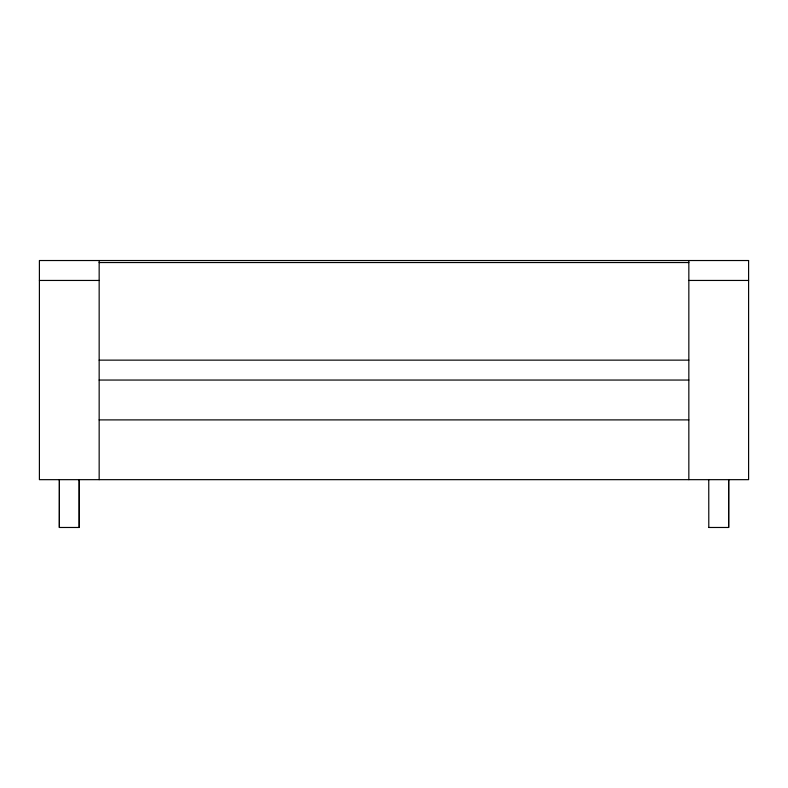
<?xml version="1.0" encoding="UTF-8"?>
<svg xmlns="http://www.w3.org/2000/svg" width="788" height="788" viewBox="0 0 788 788"><rect width="100%" height="100%" fill="white"/><g stroke="black" fill="none" stroke-linecap="round" stroke-linejoin="round"><path stroke-width="1.18" d="M99.16 262.542L688.84 262.542M39.4 280.449L99.16 280.449M688.84 280.449L748.6 280.449M99.16 360.136L688.84 360.136M99.16 380.052L688.84 380.052M99.16 419.896L688.84 419.896M59.386 527.477L59.386 479.665L59.317 527.477L79.243 527.477L79.243 479.665M708.757 527.477L728.683 527.477L728.683 479.665L728.644 527.477M708.757 479.665L708.796 527.477M688.84 260.523L688.84 479.665M99.16 260.523L99.16 479.665M79.184 479.665L79.184 527.477M748.6 260.523L39.4 260.523L39.4 479.665L748.6 479.665L748.6 260.523"/></g></svg>
